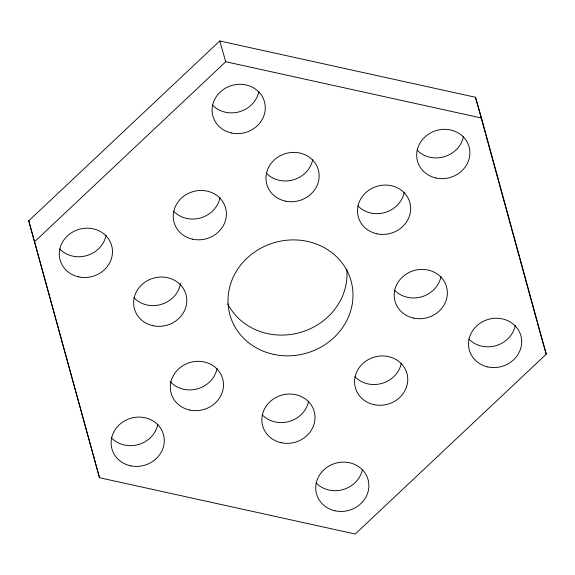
<?xml version="1.0" encoding="UTF-8"?>
<svg xmlns="http://www.w3.org/2000/svg" width="575" height="575" viewBox="0 0 575 575"><rect width="100%" height="100%" fill="white"/><g stroke="black" fill="none" stroke-linecap="round" stroke-linejoin="round"><path stroke-width="0.86" d="M28.75 220.829L219.751 40.976L475.503 97.276L481.491 118.026L546.25 354.171L355.249 534.024L99.497 477.724L28.75 220.829L99.497 477.724M34.737 241.579L225.738 61.733L481.491 118.026M540.263 333.421L546.25 354.171M219.751 40.976L225.738 61.733M475.503 97.276L485.228 132.739M485.702 134.471L488.074 143.118M488.549 144.85L511.082 227.024M511.556 228.757L519.146 256.436M519.62 258.161L536.942 321.31M537.417 323.042L540.026 332.551M157.873 424.257A26.759 24.488 -16.1 0 1 138.604 444.497A26.759 24.488 -16.1 0 1 111.442 437.855M106.066 235.34A26.759 24.488 -16.1 0 1 86.796 255.58A26.759 24.488 -16.1 0 1 59.635 248.932M258.865 91.461A26.759 24.488 -16.1 0 1 239.595 111.701A26.759 24.488 -16.1 0 1 212.434 105.052M463.472 136.498A26.759 24.488 -16.1 0 1 444.202 156.738A26.759 24.488 -16.1 0 1 417.04 150.089M515.272 325.414A26.759 24.488 -16.1 0 1 496.009 345.654A26.759 24.488 -16.1 0 1 468.848 339.006M362.48 469.293A26.759 24.488 -16.1 0 1 343.21 489.533A26.759 24.488 -16.1 0 1 316.049 482.885M440.967 276.561A26.759 24.488 -16.1 0 1 421.698 296.801A26.759 24.488 -16.1 0 1 394.536 290.159M308.61 401.192A26.759 24.488 -16.1 0 1 289.34 421.432A26.759 24.488 -16.1 0 1 262.178 414.783M180.521 283.382A26.759 24.488 -16.1 0 1 161.532 304.304A26.759 24.488 -16.1 0 1 133.946 297.785M312.735 159.562A26.759 24.488 -16.1 0 1 293.466 179.803A26.759 24.488 -16.1 0 1 266.304 173.154M401.343 363.105A26.759 24.488 -16.1 0 1 382.08 383.353A26.759 24.488 -16.1 0 1 354.912 376.704M217.084 368.503A26.759 24.488 -16.1 0 1 197.39 388.865A26.759 24.488 -16.1 0 1 170.099 381.498M404.261 192.251A26.759 24.488 -16.1 0 1 384.991 212.491A26.759 24.488 -16.1 0 1 357.83 205.843M219.995 197.642A26.759 24.488 -16.1 0 1 200.732 217.889A26.759 24.488 -16.1 0 1 173.571 211.241M346.739 269.078A62.891 57.543 -16.1 0 1 300.66 332.35A62.891 57.543 -16.1 0 1 227.729 303.816M130.41 465.772A26.759 24.488 -16.1 0 0 163.487 434.621A26.759 24.488 -16.1 0 0 119.19 424.875A26.759 24.488 -16.1 0 0 130.41 465.772M78.603 276.855A26.759 24.488 -16.1 0 0 111.687 245.705A26.759 24.488 -16.1 0 0 67.383 235.958A26.759 24.488 -16.1 0 0 78.603 276.855M231.402 132.976A26.759 24.488 -16.1 0 0 264.486 101.825A26.759 24.488 -16.1 0 0 220.182 92.072A26.759 24.488 -16.1 0 0 231.402 132.976M436.008 178.013A26.759 24.488 -16.1 0 0 469.085 146.862A26.759 24.488 -16.1 0 0 424.788 137.109A26.759 24.488 -16.1 0 0 436.008 178.013M335.009 510.808A26.759 24.488 -16.1 0 0 368.093 479.658A26.759 24.488 -16.1 0 0 323.797 469.912A26.759 24.488 -16.1 0 0 335.009 510.808M413.497 318.076A26.759 24.488 -16.1 0 0 446.581 286.925A26.759 24.488 -16.1 0 0 402.284 277.179A26.759 24.488 -16.1 0 0 413.497 318.076M152.914 325.709A26.759 24.488 -16.1 0 0 185.998 294.558A26.759 24.488 -16.1 0 0 141.694 284.805A26.759 24.488 -16.1 0 0 152.914 325.709M281.146 442.707A26.759 24.488 -16.1 0 0 314.223 411.556A26.759 24.488 -16.1 0 0 269.927 401.81A26.759 24.488 -16.1 0 0 281.146 442.707M285.265 201.077A26.759 24.488 -16.1 0 0 318.349 169.927A26.759 24.488 -16.1 0 0 274.052 160.173A26.759 24.488 -16.1 0 0 285.265 201.077M373.879 404.628A26.759 24.488 -16.1 0 0 406.963 373.477A26.759 24.488 -16.1 0 0 362.667 363.723A26.759 24.488 -16.1 0 0 373.879 404.628M192.532 239.164A26.759 24.488 -16.1 0 0 225.616 208.013A26.759 24.488 -16.1 0 0 181.319 198.26A26.759 24.488 -16.1 0 0 192.532 239.164M189.621 410.018A26.759 24.488 -16.1 0 0 222.697 378.868A26.759 24.488 -16.1 0 0 178.401 369.121A26.759 24.488 -16.1 0 0 189.621 410.018M376.798 233.766A26.759 24.488 -16.1 0 0 409.874 202.616A26.759 24.488 -16.1 0 0 365.578 192.862A26.759 24.488 -16.1 0 0 376.798 233.766M273.369 354.315A62.891 57.543 -16.1 0 0 351.109 281.11A62.891 57.543 -16.1 0 0 247.006 258.197A62.891 57.543 -16.1 0 0 273.369 354.315M487.808 366.929A26.759 24.488 -16.1 0 0 520.893 335.778A26.759 24.488 -16.1 0 0 476.596 326.025A26.759 24.488 -16.1 0 0 487.808 366.929"/></g></svg>
